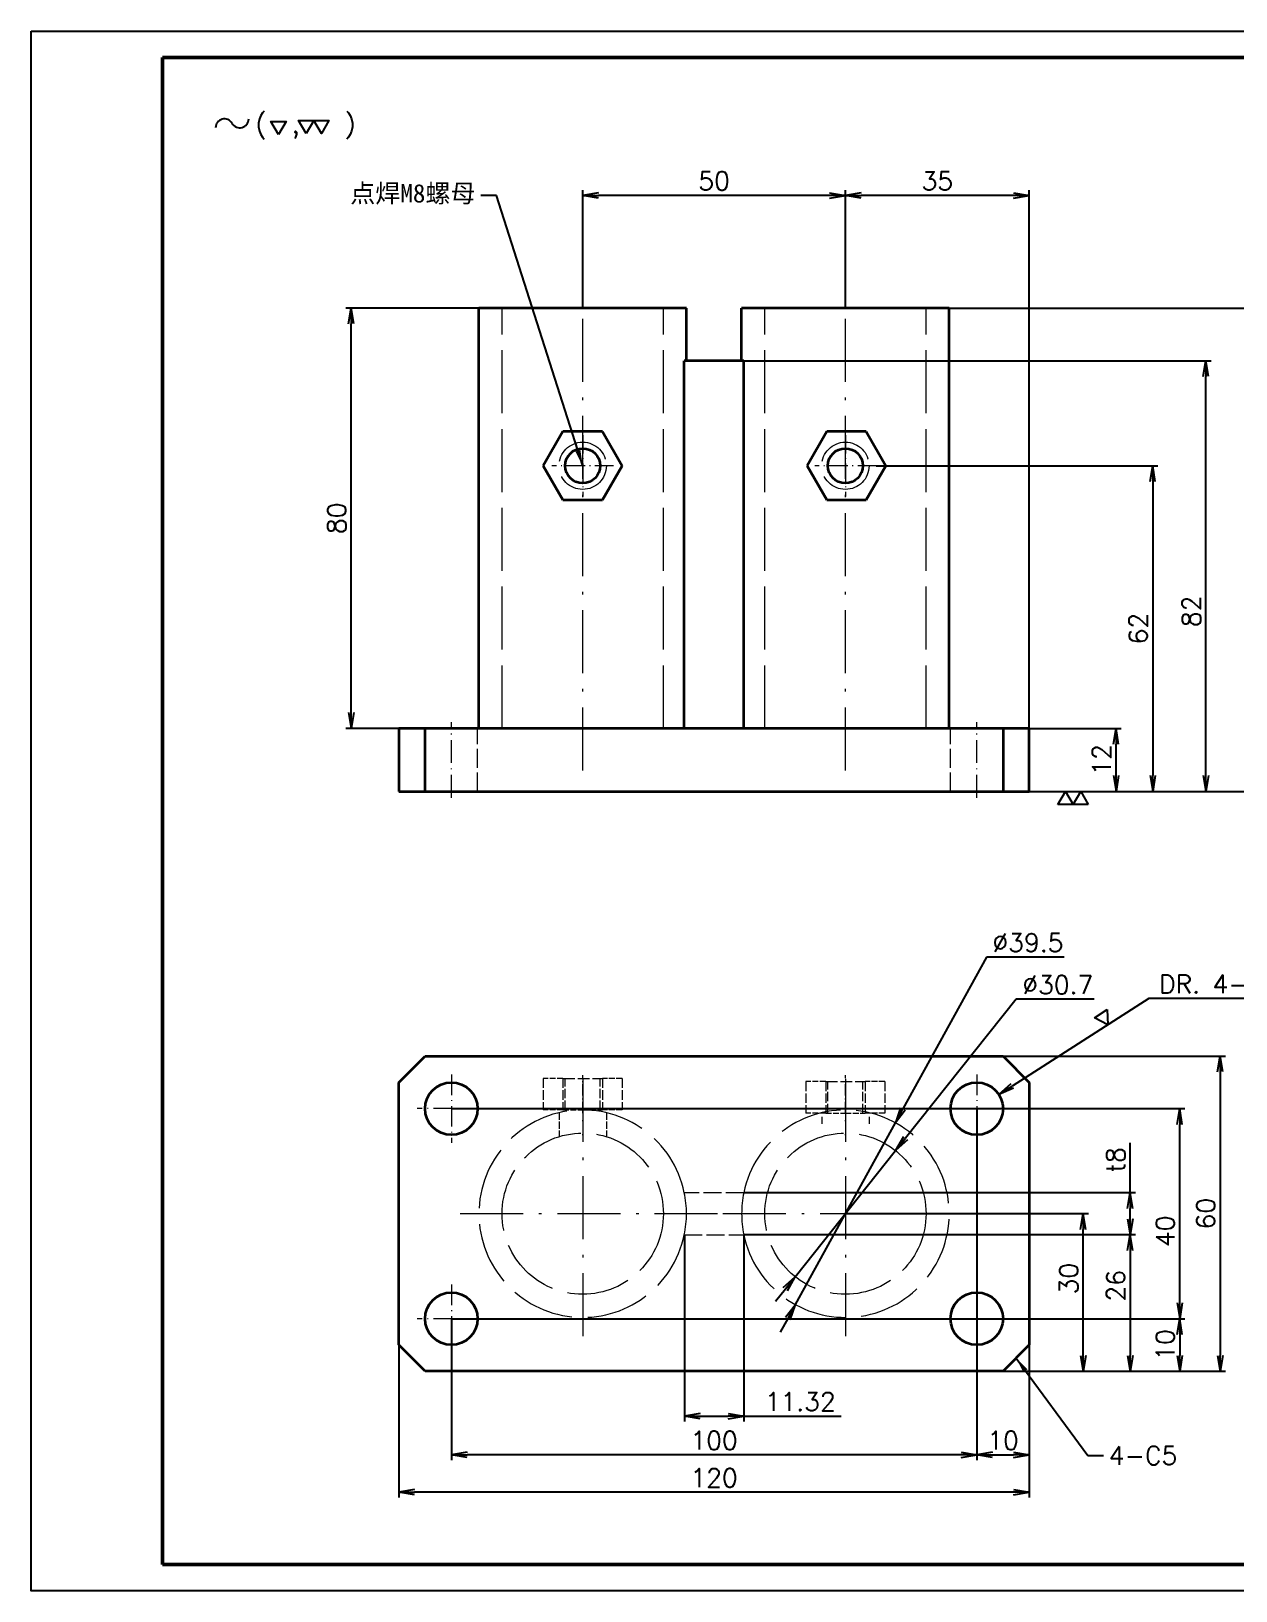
# Model space of a CAD drawing. Header units: millimetres. Extents: x -73083 to 81340, y -6859 to 6812.
# Drawn here: x 80919.7 to 81149, y -6859.1 to -6562.1 of the extents above; entities that cross this region are included whole.
import ezdxf

# ---------------------------------------------------------------- set-up
doc = ezdxf.new("R2010")
doc.units = ezdxf.units.MM
for name, pattern in [('AM_ISO02W050', [7.5, 6, -1.5]), ('AM_ISO08W050', [18, 12, -1.5, 3, -1.5]), ('DASHDOT', [18.5, 12, -3, 0.5, -3]), ('DASHED', [15, 12, -3])]:
    doc.linetypes.add(name, pattern=pattern)
doc.layers.add('A3', color=7, linetype='Continuous', plot=False)
for name, color, linetype, lineweight in [('AM_7', 2, 'AM_ISO08W050', 25), ('AM_HID', 1, 'AM_ISO02W050', 25), ('AM_VIS', 7, 'Continuous', 50)]:
    doc.layers.add(name, color=color, linetype=linetype, lineweight=lineweight)
doc.layers.add('title_frame', color=7, linetype='Continuous')
doc.layers.add('word_dim', color=253, linetype='Continuous')
doc.styles.get("Standard").update_dxf_attribs({"font": 'romans.shx', "bigfont": 'bigfont.shx'})
doc.dimstyles.new('RS-1-1', dxfattribs={"dimtxt": 3.5, "dimasz": 3, "dimexe": 1, "dimexo": 0, "dimgap": 1, "dimtad": 3, "dimdec": 4, "dimdsep": 46, "dimtxsty": 'Standard', "dimblk1": 'OPEN', "dimblk2": 'OPEN', "dimsah": 1, "dimcen": 0, "dimclrd": 256, "dimclre": 256, "dimclrt": 3, "dimadec": 0, "dimazin": 0, "dimtfac": 1, "dimtdec": 4, "dimtmove": 0, "dimatfit": 3, "dimfxl": 0, "dimtolj": 1, "dimtzin": 0, "dimarcsym": 0})
doc.dimstyles.new('RS-1-1$0', dxfattribs={"dimtxt": 3.5, "dimasz": 3, "dimexe": 1, "dimexo": 0, "dimgap": 1, "dimtad": 3, "dimdsep": 46, "dimtxsty": 'Standard', "dimblk1": 'OPEN', "dimblk2": 'OPEN', "dimsah": 1, "dimcen": 0, "dimclrd": 256, "dimclre": 256, "dimclrt": 3, "dimadec": 0, "dimazin": 0, "dimtfac": 1, "dimtmove": 0, "dimatfit": 3, "dimfxl": 0, "dimtolj": 1, "dimtzin": 0, "dimarcsym": 0})
doc.dimstyles.new('RS-1-1$3', dxfattribs={"dimtxt": 3.5, "dimasz": 3, "dimexe": 1, "dimexo": 0, "dimgap": 1, "dimtad": 3, "dimtih": 1, "dimtoh": 1, "dimdsep": 46, "dimtxsty": 'Standard', "dimblk1": 'OPEN', "dimblk2": 'OPEN', "dimsah": 1, "dimcen": 0, "dimclrd": 256, "dimclre": 256, "dimclrt": 3, "dimadec": 0, "dimazin": 0, "dimtfac": 1, "dimtmove": 0, "dimatfit": 3, "dimfxl": 0, "dimtolj": 1, "dimtzin": 0, "dimarcsym": 0})

# ---------------------------------------------------------------- blocks, each defined once
blk = doc.blocks.new('_Open')
at = {"color": 0, "lineweight": -2}
for p, q in [((-1, 0.167), (0, 0)), ((-1, -0.167), (0, 0)), ((0, 0), (-1, 0))]:
    blk.add_line(p, q, dxfattribs=at)
blk = doc.blocks.new('*D246')
at = {"layer": 'DEFPOINTS', "color": 0, "linetype": 'Continuous'}
for p in [(81109.7, -6694.85), (81126.2, -6694.85), (81109.7, -6706.85)]:
    blk.add_point(p, dxfattribs=at)
at = {"layer": 'word_dim', "linetype": 'Continuous', "lineweight": -2}
for p, q in [((81109.7, -6694.85), (81127.2, -6694.85)), ((81126.2, -6703.85), (81126.2, -6697.85)), ((81109.7, -6706.85), (81127.2, -6706.85))]:
    blk.add_line(p, q, dxfattribs=at)
at = {"layer": 'word_dim', "linetype": 'Continuous', "lineweight": -2, "xscale": 3, "yscale": 3, "zscale": 3}
for p, rotation in [((81126.2, -6694.85), 90), ((81126.2, -6706.85), 270)]:
    blk.add_blockref('_Open', p, dxfattribs=dict(at, rotation=rotation))
at = {"layer": 'word_dim', "color": 3, "linetype": 'Continuous', "insert": (81123.45, -6700.85), "char_height": 3.5, "attachment_point": 5, "rotation": 90}
blk.add_mtext('\\A1;12', dxfattribs=at)
blk = doc.blocks.new('*D247')
at = {"layer": 'DEFPOINTS', "color": 0, "linetype": 'Continuous'}
for p in [(81094.45, -6614.85), (81155.46, -6614.85), (81109.7, -6706.85)]:
    blk.add_point(p, dxfattribs=at)
at = {"layer": 'word_dim', "linetype": 'Continuous', "lineweight": -2}
for p, q in [((81094.45, -6614.85), (81156.46, -6614.85)), ((81155.46, -6703.85), (81155.46, -6617.85)), ((81109.7, -6706.85), (81156.46, -6706.85))]:
    blk.add_line(p, q, dxfattribs=at)
at = {"layer": 'word_dim', "linetype": 'Continuous', "lineweight": -2, "xscale": 3, "yscale": 3, "zscale": 3}
for p, rotation in [((81155.46, -6614.85), 90), ((81155.46, -6706.85), 270)]:
    blk.add_blockref('_Open', p, dxfattribs=dict(at, rotation=rotation))
at = {"layer": 'word_dim', "color": 3, "linetype": 'Continuous', "insert": (81152.71, -6657.99), "char_height": 3.5, "attachment_point": 5, "rotation": 90}
blk.add_mtext('\\A1;92', dxfattribs=at)
blk = doc.blocks.new('*D248')
at = {"layer": 'DEFPOINTS', "color": 0, "linetype": 'Continuous'}
for p in [(81055.36, -6624.85), (81143.3, -6624.85), (81109.7, -6706.85)]:
    blk.add_point(p, dxfattribs=at)
at = {"layer": 'word_dim', "linetype": 'Continuous', "lineweight": -2}
for p, q in [((81055.36, -6624.85), (81144.3, -6624.85)), ((81143.3, -6703.85), (81143.3, -6627.85)), ((81109.7, -6706.85), (81144.3, -6706.85))]:
    blk.add_line(p, q, dxfattribs=at)
at = {"layer": 'word_dim', "linetype": 'Continuous', "lineweight": -2, "xscale": 3, "yscale": 3, "zscale": 3}
for p, rotation in [((81143.3, -6624.85), 90), ((81143.3, -6706.85), 270)]:
    blk.add_blockref('_Open', p, dxfattribs=dict(at, rotation=rotation))
at = {"layer": 'word_dim', "color": 3, "linetype": 'Continuous', "insert": (81140.55, -6672.57), "char_height": 3.5, "attachment_point": 5, "rotation": 90}
blk.add_mtext('\\A1;82', dxfattribs=at)
blk = doc.blocks.new('*D249')
at = {"layer": 'DEFPOINTS', "color": 0, "linetype": 'Continuous'}
for p in [(81080.55, -6644.85), (81109.7, -6706.85), (81133.18, -6706.85)]:
    blk.add_point(p, dxfattribs=at)
at = {"layer": 'word_dim', "linetype": 'Continuous', "lineweight": -2}
for p, q in [((81080.55, -6644.85), (81134.18, -6644.85)), ((81133.18, -6647.85), (81133.18, -6703.85)), ((81109.7, -6706.85), (81134.18, -6706.85))]:
    blk.add_line(p, q, dxfattribs=at)
at = {"layer": 'word_dim', "linetype": 'Continuous', "lineweight": -2, "xscale": 3, "yscale": 3, "zscale": 3}
for p, rotation in [((81133.18, -6644.85), 90), ((81133.18, -6706.85), 270)]:
    blk.add_blockref('_Open', p, dxfattribs=dict(at, rotation=rotation))
at = {"layer": 'word_dim', "color": 3, "linetype": 'Continuous', "insert": (81130.43, -6675.85), "char_height": 3.5, "attachment_point": 5, "rotation": 90}
blk.add_mtext('\\A1;62', dxfattribs=at)
blk = doc.blocks.new('shiage2')
at = {"layer": 'word_dim', "color": 3, "linetype": 'Continuous'}
for p, q in [((-1.44, 2.5), (4.33, 2.5)), ((0, 0), (-1.44, 2.5)), ((1.44, 2.5), (0, 0)), ((2.89, 0), (1.44, 2.5)), ((4.33, 2.5), (2.89, 0))]:
    blk.add_line(p, q, dxfattribs=at)
blk = doc.blocks.new('*D250')
at = {"layer": 'DEFPOINTS', "color": 0, "linetype": 'Continuous'}
for p in [(81074.7, -6593.36), (81074.7, -6614.85), (81109.7, -6694.85)]:
    blk.add_point(p, dxfattribs=at)
at = {"layer": 'word_dim', "linetype": 'Continuous', "lineweight": -2}
for p, q in [((81074.7, -6614.85), (81074.7, -6592.36)), ((81106.7, -6593.36), (81077.7, -6593.36)), ((81109.7, -6694.85), (81109.7, -6592.36))]:
    blk.add_line(p, q, dxfattribs=at)
at = {"layer": 'word_dim', "linetype": 'Continuous', "lineweight": -2, "xscale": 3, "yscale": 3, "zscale": 3, "rotation": 180}
blk.add_blockref('_Open', (81074.7, -6593.36), dxfattribs=at)
at = {"layer": 'word_dim', "linetype": 'Continuous', "lineweight": -2, "xscale": 3, "yscale": 3, "zscale": 3}
blk.add_blockref('_Open', (81109.7, -6593.36), dxfattribs=at)
at = {"layer": 'word_dim', "color": 3, "linetype": 'Continuous', "insert": (81092.2, -6590.61), "char_height": 3.5, "attachment_point": 5}
blk.add_mtext('\\A1;35', dxfattribs=at)
blk = doc.blocks.new('*D251')
at = {"layer": 'DEFPOINTS', "color": 0, "linetype": 'Continuous'}
for p in [(81024.7, -6593.36), (81024.7, -6614.85), (81074.7, -6614.85)]:
    blk.add_point(p, dxfattribs=at)
at = {"layer": 'word_dim', "linetype": 'Continuous', "lineweight": -2}
for p, q in [((81024.7, -6614.85), (81024.7, -6592.36)), ((81071.7, -6593.36), (81027.7, -6593.36)), ((81074.7, -6614.85), (81074.7, -6592.36))]:
    blk.add_line(p, q, dxfattribs=at)
at = {"layer": 'word_dim', "linetype": 'Continuous', "lineweight": -2, "xscale": 3, "yscale": 3, "zscale": 3, "rotation": 180}
blk.add_blockref('_Open', (81024.7, -6593.36), dxfattribs=at)
at = {"layer": 'word_dim', "linetype": 'Continuous', "lineweight": -2, "xscale": 3, "yscale": 3, "zscale": 3}
blk.add_blockref('_Open', (81074.7, -6593.36), dxfattribs=at)
at = {"layer": 'word_dim', "color": 3, "linetype": 'Continuous', "insert": (81049.7, -6590.61), "char_height": 3.5, "attachment_point": 5}
blk.add_mtext('\\A1;50', dxfattribs=at)
blk = doc.blocks.new('*D252')
at = {"layer": 'DEFPOINTS', "color": 0, "linetype": 'Continuous'}
for p in [(81104.7, -6757.27), (81104.7, -6817.27), (81146.03, -6817.27)]:
    blk.add_point(p, dxfattribs=at)
at = {"layer": 'word_dim', "linetype": 'Continuous', "lineweight": -2}
for p, q in [((81104.7, -6757.27), (81147.03, -6757.27)), ((81146.03, -6760.27), (81146.03, -6814.27)), ((81104.7, -6817.27), (81147.03, -6817.27))]:
    blk.add_line(p, q, dxfattribs=at)
at = {"layer": 'word_dim', "linetype": 'Continuous', "lineweight": -2, "xscale": 3, "yscale": 3, "zscale": 3}
for p, rotation in [((81146.03, -6757.27), 90), ((81146.03, -6817.27), 270)]:
    blk.add_blockref('_Open', p, dxfattribs=dict(at, rotation=rotation))
at = {"layer": 'word_dim', "color": 3, "linetype": 'Continuous', "insert": (81143.28, -6787.27), "char_height": 3.5, "attachment_point": 5, "rotation": 90}
blk.add_mtext('\\A1;60', dxfattribs=at)
blk = doc.blocks.new('*D253')
at = {"layer": 'DEFPOINTS', "color": 0, "linetype": 'Continuous'}
for p in [(80989.7, -6812.27), (81109.7, -6812.27), (80989.7, -6840.33)]:
    blk.add_point(p, dxfattribs=at)
at = {"layer": 'word_dim', "linetype": 'Continuous', "lineweight": -2}
for p, q in [((80989.7, -6812.27), (80989.7, -6841.33)), ((81109.7, -6812.27), (81109.7, -6841.33)), ((81106.7, -6840.33), (80992.7, -6840.33))]:
    blk.add_line(p, q, dxfattribs=at)
at = {"layer": 'word_dim', "linetype": 'Continuous', "lineweight": -2, "xscale": 3, "yscale": 3, "zscale": 3, "rotation": 180}
blk.add_blockref('_Open', (80989.7, -6840.33), dxfattribs=at)
at = {"layer": 'word_dim', "linetype": 'Continuous', "lineweight": -2, "xscale": 3, "yscale": 3, "zscale": 3}
blk.add_blockref('_Open', (81109.7, -6840.33), dxfattribs=at)
at = {"layer": 'word_dim', "color": 3, "linetype": 'Continuous', "insert": (81049.7, -6837.58), "char_height": 3.5, "attachment_point": 5}
blk.add_mtext('\\A1;120', dxfattribs=at)
blk = doc.blocks.new('*D254')
at = {"layer": 'DEFPOINTS', "color": 0, "linetype": 'Continuous'}
for p in [(81074.7, -6787.27), (81119.96, -6787.27), (81104.7, -6817.27)]:
    blk.add_point(p, dxfattribs=at)
at = {"layer": 'word_dim', "linetype": 'Continuous', "lineweight": -2}
for p, q in [((81074.7, -6787.27), (81120.96, -6787.27)), ((81119.96, -6814.27), (81119.96, -6790.27)), ((81104.7, -6817.27), (81120.96, -6817.27))]:
    blk.add_line(p, q, dxfattribs=at)
at = {"layer": 'word_dim', "linetype": 'Continuous', "lineweight": -2, "xscale": 3, "yscale": 3, "zscale": 3}
for p, rotation in [((81119.96, -6787.27), 90), ((81119.96, -6817.27), 270)]:
    blk.add_blockref('_Open', p, dxfattribs=dict(at, rotation=rotation))
at = {"layer": 'word_dim', "color": 3, "linetype": 'Continuous', "insert": (81117.21, -6799.64), "char_height": 3.5, "attachment_point": 5, "rotation": 90}
blk.add_mtext('\\A1;30', dxfattribs=at)
blk = doc.blocks.new('*D255')
at = {"layer": 'DEFPOINTS', "color": 0, "linetype": 'Continuous'}
for p in [(81055.36, -6791.27), (81104.7, -6817.27), (81128.91, -6817.27)]:
    blk.add_point(p, dxfattribs=at)
at = {"layer": 'word_dim', "linetype": 'Continuous', "lineweight": -2}
for p, q in [((81055.36, -6791.27), (81129.91, -6791.27)), ((81128.91, -6794.27), (81128.91, -6814.27)), ((81104.7, -6817.27), (81129.91, -6817.27))]:
    blk.add_line(p, q, dxfattribs=at)
at = {"layer": 'word_dim', "linetype": 'Continuous', "lineweight": -2, "xscale": 3, "yscale": 3, "zscale": 3}
for p, rotation in [((81128.91, -6791.27), 90), ((81128.91, -6817.27), 270)]:
    blk.add_blockref('_Open', p, dxfattribs=dict(at, rotation=rotation))
at = {"layer": 'word_dim', "color": 3, "linetype": 'Continuous', "insert": (81126.16, -6801.01), "char_height": 3.5, "attachment_point": 5, "rotation": 90}
blk.add_mtext('\\A1;26', dxfattribs=at)
blk = doc.blocks.new('*D256')
at = {"layer": 'DEFPOINTS', "color": 0, "linetype": 'Continuous'}
for p in [(81055.36, -6783.27), (81128.91, -6783.27), (81055.36, -6791.27)]:
    blk.add_point(p, dxfattribs=at)
at = {"layer": 'word_dim', "linetype": 'Continuous', "lineweight": -2}
for p, q in [((81128.91, -6783.27), (81128.91, -6773.77)), ((81055.36, -6783.27), (81129.91, -6783.27)), ((81128.91, -6788.27), (81128.91, -6786.27)), ((81055.36, -6791.27), (81129.91, -6791.27))]:
    blk.add_line(p, q, dxfattribs=at)
at = {"layer": 'word_dim', "linetype": 'Continuous', "lineweight": -2, "xscale": 3, "yscale": 3, "zscale": 3}
for p, rotation in [((81128.91, -6783.27), 90), ((81128.91, -6791.27), 270)]:
    blk.add_blockref('_Open', p, dxfattribs=dict(at, rotation=rotation))
at = {"layer": 'word_dim', "color": 3, "linetype": 'Continuous', "insert": (81126.16, -6777.02), "char_height": 3.5, "attachment_point": 5, "rotation": 90}
blk.add_mtext('\\A1;t8', dxfattribs=at)
blk = doc.blocks.new('*D257')
at = {"layer": 'DEFPOINTS', "color": 0, "linetype": 'Continuous'}
for p in [(81099.7, -6767.27), (81109.7, -6812.27), (81109.7, -6833.2)]:
    blk.add_point(p, dxfattribs=at)
at = {"layer": 'word_dim', "linetype": 'Continuous', "lineweight": -2}
for p, q in [((81099.7, -6767.27), (81099.7, -6834.2)), ((81109.7, -6812.27), (81109.7, -6834.2)), ((81102.7, -6833.2), (81106.7, -6833.2))]:
    blk.add_line(p, q, dxfattribs=at)
at = {"layer": 'word_dim', "linetype": 'Continuous', "lineweight": -2, "xscale": 3, "yscale": 3, "zscale": 3, "rotation": 180}
blk.add_blockref('_Open', (81099.7, -6833.2), dxfattribs=at)
at = {"layer": 'word_dim', "linetype": 'Continuous', "lineweight": -2, "xscale": 3, "yscale": 3, "zscale": 3}
blk.add_blockref('_Open', (81109.7, -6833.2), dxfattribs=at)
at = {"layer": 'word_dim', "color": 3, "linetype": 'Continuous', "insert": (81104.7, -6830.45), "char_height": 3.5, "attachment_point": 5}
blk.add_mtext('\\A1;10', dxfattribs=at)
blk = doc.blocks.new('*D258')
at = {"layer": 'DEFPOINTS', "color": 0, "linetype": 'Continuous'}
for p in [(80999.7, -6807.27), (81099.7, -6807.27), (80999.7, -6833.2)]:
    blk.add_point(p, dxfattribs=at)
at = {"layer": 'word_dim', "linetype": 'Continuous', "lineweight": -2}
for p, q in [((80999.7, -6807.27), (80999.7, -6834.2)), ((81099.7, -6807.27), (81099.7, -6834.2)), ((81096.7, -6833.2), (81002.7, -6833.2))]:
    blk.add_line(p, q, dxfattribs=at)
at = {"layer": 'word_dim', "linetype": 'Continuous', "lineweight": -2, "xscale": 3, "yscale": 3, "zscale": 3, "rotation": 180}
blk.add_blockref('_Open', (80999.7, -6833.2), dxfattribs=at)
at = {"layer": 'word_dim', "linetype": 'Continuous', "lineweight": -2, "xscale": 3, "yscale": 3, "zscale": 3}
blk.add_blockref('_Open', (81099.7, -6833.2), dxfattribs=at)
at = {"layer": 'word_dim', "color": 3, "linetype": 'Continuous', "insert": (81049.7, -6830.45), "char_height": 3.5, "attachment_point": 5}
blk.add_mtext('\\A1;100', dxfattribs=at)
blk = doc.blocks.new('*D259')
at = {"layer": 'DEFPOINTS', "color": 0, "linetype": 'Continuous'}
for p in [(80999.7, -6807.27), (81104.7, -6817.27), (81138.32, -6817.27)]:
    blk.add_point(p, dxfattribs=at)
at = {"layer": 'word_dim', "linetype": 'Continuous', "lineweight": -2}
for p, q in [((80999.7, -6807.27), (81139.32, -6807.27)), ((81138.32, -6810.27), (81138.32, -6814.27)), ((81104.7, -6817.27), (81139.32, -6817.27))]:
    blk.add_line(p, q, dxfattribs=at)
at = {"layer": 'word_dim', "linetype": 'Continuous', "lineweight": -2, "xscale": 3, "yscale": 3, "zscale": 3}
for p, rotation in [((81138.32, -6807.27), 90), ((81138.32, -6817.27), 270)]:
    blk.add_blockref('_Open', p, dxfattribs=dict(at, rotation=rotation))
at = {"layer": 'word_dim', "color": 3, "linetype": 'Continuous', "insert": (81135.57, -6812.27), "char_height": 3.5, "attachment_point": 5, "rotation": 90}
blk.add_mtext('\\A1;10', dxfattribs=at)
blk = doc.blocks.new('*D260')
at = {"layer": 'DEFPOINTS', "color": 0, "linetype": 'Continuous'}
for p in [(80999.7, -6767.27), (81138.32, -6767.27), (80999.7, -6807.27)]:
    blk.add_point(p, dxfattribs=at)
at = {"layer": 'word_dim', "linetype": 'Continuous', "lineweight": -2}
for p, q in [((80999.7, -6767.27), (81139.32, -6767.27)), ((81138.32, -6804.27), (81138.32, -6770.27)), ((80999.7, -6807.27), (81139.32, -6807.27))]:
    blk.add_line(p, q, dxfattribs=at)
at = {"layer": 'word_dim', "linetype": 'Continuous', "lineweight": -2, "xscale": 3, "yscale": 3, "zscale": 3}
for p, rotation in [((81138.32, -6767.27), 90), ((81138.32, -6807.27), 270)]:
    blk.add_blockref('_Open', p, dxfattribs=dict(at, rotation=rotation))
at = {"layer": 'word_dim', "color": 3, "linetype": 'Continuous', "insert": (81135.57, -6790.64), "char_height": 3.5, "attachment_point": 5, "rotation": 90}
blk.add_mtext('\\A1;40', dxfattribs=at)
blk = doc.blocks.new('*D261')
at = {"layer": 'DEFPOINTS', "color": 0, "linetype": 'Continuous', "ltscale": 5}
for p in [(81044.04, -6791.27), (81055.36, -6791.27), (81055.36, -6825.82)]:
    blk.add_point(p, dxfattribs=at)
at = {"layer": 'word_dim', "linetype": 'Continuous', "lineweight": -2, "ltscale": 5}
for p, q in [((81044.04, -6791.27), (81044.04, -6826.82)), ((81055.36, -6791.27), (81055.36, -6826.82)), ((81047.04, -6825.82), (81052.36, -6825.82)), ((81055.36, -6825.82), (81073.86, -6825.82))]:
    blk.add_line(p, q, dxfattribs=at)
at = {"layer": 'word_dim', "linetype": 'Continuous', "lineweight": -2, "ltscale": 5, "xscale": 3, "yscale": 3, "zscale": 3, "rotation": 180}
blk.add_blockref('_Open', (81044.04, -6825.82), dxfattribs=at)
at = {"layer": 'word_dim', "linetype": 'Continuous', "lineweight": -2, "ltscale": 5, "xscale": 3, "yscale": 3, "zscale": 3}
blk.add_blockref('_Open', (81055.36, -6825.82), dxfattribs=at)
at = {"layer": 'word_dim', "color": 3, "linetype": 'Continuous', "ltscale": 5, "insert": (81066.11, -6823.07), "char_height": 3.5, "attachment_point": 5}
blk.add_mtext('\\A1;11.32', dxfattribs=at)
blk = doc.blocks.new('*D262')
at = {"layer": 'DEFPOINTS', "color": 0, "linetype": 'Continuous', "ltscale": 5}
for p in [(81084.2, -6769.96), (81065.19, -6804.59)]:
    blk.add_point(p, dxfattribs=at)
at = {"layer": 'word_dim', "linetype": 'Continuous', "lineweight": -2, "ltscale": 5}
for p, q in [((81101.52, -6738.4), (81085.64, -6767.33)), ((81116.36, -6738.4), (81101.52, -6738.4)), ((81065.19, -6804.59), (81084.2, -6769.96)), ((81063.75, -6807.22), (81062.31, -6809.85))]:
    blk.add_line(p, q, dxfattribs=at)
at = {"layer": 'word_dim', "linetype": 'Continuous', "lineweight": -2, "ltscale": 5, "xscale": 3, "yscale": 3, "zscale": 3}
for p, rotation in [((81084.2, -6769.96), 241.2383280910421), ((81065.19, -6804.59), 61.23832809104208)]:
    blk.add_blockref('_Open', p, dxfattribs=dict(at, rotation=rotation))
at = {"layer": 'word_dim', "color": 3, "linetype": 'Continuous', "ltscale": 5, "insert": (81109.44, -6735.65), "char_height": 3.5, "attachment_point": 5}
blk.add_mtext('\\A1;∅39.5', dxfattribs=at)
blk = doc.blocks.new('*D263')
at = {"layer": 'DEFPOINTS', "color": 0, "linetype": 'Continuous', "ltscale": 5}
for p in [(81084.26, -6775.27), (81065.14, -6799.28)]:
    blk.add_point(p, dxfattribs=at)
at = {"layer": 'word_dim', "linetype": 'Continuous', "lineweight": -2, "ltscale": 5}
for p, q in [((81107.21, -6746.44), (81086.13, -6772.92)), ((81122.04, -6746.44), (81107.21, -6746.44)), ((81065.14, -6799.28), (81084.26, -6775.27)), ((81063.27, -6801.63), (81061.4, -6803.98))]:
    blk.add_line(p, q, dxfattribs=at)
at = {"layer": 'word_dim', "linetype": 'Continuous', "lineweight": -2, "ltscale": 5, "xscale": 3, "yscale": 3, "zscale": 3}
for p, rotation in [((81084.26, -6775.27), 231.4764139386042), ((81065.14, -6799.28), 51.47641393860426)]:
    blk.add_blockref('_Open', p, dxfattribs=dict(at, rotation=rotation))
at = {"layer": 'word_dim', "color": 3, "linetype": 'Continuous', "ltscale": 5, "insert": (81115.12, -6743.69), "char_height": 3.5, "attachment_point": 5}
blk.add_mtext('\\A1;∅30.7', dxfattribs=at)
blk = doc.blocks.new('*D264')
at = {"layer": 'DEFPOINTS', "color": 0, "linetype": 'Continuous', "ltscale": 5}
for p in [(81103.91, -6764.58), (81095.49, -6769.97)]:
    blk.add_point(p, dxfattribs=at)
at = {"layer": 'word_dim', "linetype": 'Continuous', "lineweight": -2, "ltscale": 5}
for p, q in [((81132.44, -6746.31), (81106.43, -6762.96)), ((81175.97, -6746.31), (81132.44, -6746.31))]:
    blk.add_line(p, q, dxfattribs=at)
at = {"layer": 'word_dim', "linetype": 'Continuous', "lineweight": -2, "ltscale": 5, "xscale": 3, "yscale": 3, "zscale": 3, "rotation": 212.6304202823125}
blk.add_blockref('_Open', (81103.91, -6764.58), dxfattribs=at)
at = {"layer": 'word_dim', "color": 3, "linetype": 'Continuous', "ltscale": 5, "insert": (81154.71, -6743.56), "char_height": 3.5, "attachment_point": 5}
blk.add_mtext('\\A1;DR. 4-∅10 THRU', dxfattribs=at)
blk = doc.blocks.new('shiage1')
at = {"layer": 'word_dim', "color": 3, "linetype": 'Continuous'}
for p, q in [((0, 0), (-1.44, 2.5)), ((-1.44, 2.5), (1.44, 2.5)), ((1.44, 2.5), (0, 0))]:
    blk.add_line(p, q, dxfattribs=at)
blk = doc.blocks.new('*D265')
at = {"layer": 'DEFPOINTS', "color": 0, "linetype": 'Continuous', "ltscale": 5}
for p in [(80980.63, -6614.85), (81004.95, -6614.85), (80989.7, -6694.85)]:
    blk.add_point(p, dxfattribs=at)
at = {"layer": 'word_dim', "linetype": 'Continuous', "lineweight": -2, "ltscale": 5}
for p, q in [((81004.95, -6614.85), (80979.63, -6614.85)), ((80980.63, -6691.85), (80980.63, -6617.85)), ((80989.7, -6694.85), (80979.63, -6694.85))]:
    blk.add_line(p, q, dxfattribs=at)
at = {"layer": 'word_dim', "linetype": 'Continuous', "lineweight": -2, "ltscale": 5, "xscale": 3, "yscale": 3, "zscale": 3}
for p, rotation in [((80980.63, -6614.85), 90), ((80980.63, -6694.85), 270)]:
    blk.add_blockref('_Open', p, dxfattribs=dict(at, rotation=rotation))
at = {"layer": 'word_dim', "color": 3, "linetype": 'Continuous', "ltscale": 5, "insert": (80977.88, -6654.85), "char_height": 3.5, "attachment_point": 5, "rotation": 90}
blk.add_mtext('\\A1;80', dxfattribs=at)
blk = doc.blocks.new('shiage0')
at = {"layer": 'word_dim', "color": 3, "linetype": 'Continuous'}
for centre, start, end in [((1.69, 0), 30, 180), ((4.61, 1.69), 210, 0)]:
    blk.add_arc(centre, 1.69, start, end, dxfattribs=at)
blk = doc.blocks.new('11')
at = {"layer": 'title_frame', "color": 3, "linetype": 'Continuous'}
for points in [[(20.38, 3.57), (18.93, 6.07), (24.71, 6.07), (23.27, 3.57), (21.82, 6.07)], [(15.1, 3.38), (13.66, 5.88), (16.55, 5.88)]]:
    blk.add_lwpolyline(points, close=True, dxfattribs=at)
blk.add_blockref('shiage0', (3.13, 4.67), dxfattribs=at)
blk.add_text('(  ,   )', height=3.5, dxfattribs=at).set_placement((10.71, 3.7))

msp = doc.modelspace()

# ---------------------------------------------------------------- linework, layer by layer
at = {"color": 7, "lineweight": 35, "ltscale": 0.49375}
for p, q in [((81024.69652, -6614.8525), (81004.94652, -6614.8525)), ((81044.44652, -6614.8525), (81024.69652, -6614.8525)), ((81074.69652, -6614.8525), (81054.94652, -6614.8525)), ((81094.44652, -6614.8525), (81074.69652, -6614.8525))]:
    msp.add_line(p, q, dxfattribs=at)
at = {"color": 7, "lineweight": 35}
for p, q in [((81004.94652, -6694.8525), (81004.94652, -6614.8525)), ((81094.44652, -6694.8525), (81094.44652, -6614.8525)), ((81044.03637, -6694.8525), (81044.03637, -6624.8525)), ((81055.35668, -6694.8525), (81055.35668, -6624.8525)), ((81104.69652, -6694.8525), (80994.69652, -6694.8525)), ((80994.69652, -6706.8525), (81104.69652, -6706.8525)), ((80994.69652, -6757.27435), (81104.69652, -6757.27435)), ((80989.69652, -6812.27435), (80989.69652, -6762.27435)), ((81109.69652, -6762.27435), (81109.69652, -6812.27435)), ((81104.69652, -6817.27435), (80994.69652, -6817.27435))]:
    msp.add_line(p, q, dxfattribs=at)
at = {"color": 7, "lineweight": 35, "ltscale": 0.25}
for p, q in [((81044.44652, -6624.8525), (81044.44652, -6614.8525)), ((81054.94652, -6624.8525), (81054.94652, -6614.8525))]:
    msp.add_line(p, q, dxfattribs=at)
at = {"color": 7, "lineweight": 35, "ltscale": 0.283008}
msp.add_line((81055.35668, -6624.8525), (81044.03637, -6624.8525), dxfattribs=at)
at = {"color": 7, "lineweight": 35, "ltscale": 0.187641}
for p in [(81020.94384, -6638.3525), (81020.94384, -6651.3525)]:
    msp.add_line(p, (81017.19091, -6644.8525), dxfattribs=at)
at = {"color": 7, "lineweight": 35, "ltscale": 0.187637}
for p, q in [((81028.44933, -6638.3525), (81020.94384, -6638.3525)), ((81020.94384, -6651.3525), (81028.44933, -6651.3525))]:
    msp.add_line(p, q, dxfattribs=at)
at = {"color": 7, "lineweight": 35, "ltscale": 0.187639}
for p, q in [((81028.44933, -6638.3525), (81032.20214, -6644.8525)), ((81071.14403, -6638.34848), (81067.39123, -6644.84848)), ((81078.64965, -6638.34848), (81082.40246, -6644.84848)), ((81032.20214, -6644.8525), (81028.44933, -6651.3525)), ((81071.14403, -6651.34848), (81067.39123, -6644.84848)), ((81082.40246, -6644.84848), (81078.64965, -6651.34848))]:
    msp.add_line(p, q, dxfattribs=at)
at = {"color": 7, "lineweight": 35, "ltscale": 0.18764}
for p, q in [((81078.64965, -6638.34848), (81071.14403, -6638.34848)), ((81071.14403, -6651.34848), (81078.64965, -6651.34848))]:
    msp.add_line(p, q, dxfattribs=at)
at = {"color": 7, "lineweight": 35, "ltscale": 0.125}
for p, q in [((80994.69652, -6694.8525), (80989.69652, -6694.8525)), ((81109.69652, -6694.8525), (81104.69652, -6694.8525)), ((80989.69652, -6706.8525), (80994.69652, -6706.8525)), ((81104.69652, -6706.8525), (81109.69652, -6706.8525))]:
    msp.add_line(p, q, dxfattribs=at)
at = {"color": 7, "lineweight": 35, "ltscale": 0.3}
for p, q in [((80989.69652, -6694.8525), (80989.69652, -6706.8525)), ((80994.69652, -6706.8525), (80994.69652, -6694.8525)), ((81104.69652, -6694.8525), (81104.69652, -6706.8525)), ((81109.69652, -6706.8525), (81109.69652, -6694.8525))]:
    msp.add_line(p, q, dxfattribs=at)
at = {"color": 7, "lineweight": 35, "ltscale": 0.176777}
for p, q in [((80989.69652, -6762.27435), (80994.69652, -6757.27435)), ((81104.69652, -6757.27435), (81109.69652, -6762.27435)), ((80994.69652, -6817.27435), (80989.69652, -6812.27435)), ((81109.69652, -6812.27435), (81104.69652, -6817.27435))]:
    msp.add_line(p, q, dxfattribs=at)
at = {"color": 1, "linetype": 'DASHED', "lineweight": 13, "ltscale": 0.15}
for p, q in [((81017.19091, -6761.52435), (81017.19091, -6767.52435)), ((81020.94384, -6761.52435), (81020.94384, -6767.52435)), ((81020.94384, -6761.52435), (81020.94384, -6767.52435)), ((81021.37304, -6767.52435), (81021.37304, -6761.52435)), ((81028.02001, -6767.52435), (81028.02001, -6761.52435)), ((81028.44933, -6761.52435), (81028.44933, -6767.52435)), ((81028.44933, -6761.52435), (81028.44933, -6767.52435)), ((81032.20214, -6761.52435), (81032.20214, -6767.52435)), ((81067.19091, -6762.12433), (81067.19091, -6768.12433)), ((81070.94372, -6762.12433), (81070.94372, -6768.12433)), ((81070.94372, -6762.12433), (81070.94372, -6768.12433)), ((81071.37304, -6768.12433), (81071.37304, -6762.12433)), ((81078.02001, -6768.12433), (81078.02001, -6762.12433)), ((81078.44933, -6762.12433), (81078.44933, -6768.12433)), ((81078.44933, -6762.12433), (81078.44933, -6768.12433)), ((81082.20214, -6762.12433), (81082.20214, -6768.12433))]:
    msp.add_line(p, q, dxfattribs=at)
at = {"color": 1, "linetype": 'DASHED', "lineweight": 13, "ltscale": 0.093823}
for p, q in [((81020.94384, -6761.52435), (81017.19091, -6761.52435)), ((81020.94384, -6767.52435), (81017.19091, -6767.52435))]:
    msp.add_line(p, q, dxfattribs=at)
at = {"color": 1, "linetype": 'DASHED', "lineweight": 13, "ltscale": 0.187637}
msp.add_line((81020.94384, -6761.52435), (81028.44933, -6761.52435), dxfattribs=at)
at = {"color": 1, "linetype": 'DASHED', "lineweight": 13, "ltscale": 0.09382}
for p, q in [((81032.20214, -6761.52435), (81028.44933, -6761.52435)), ((81070.94372, -6762.12433), (81067.19091, -6762.12433)), ((81082.20214, -6762.12433), (81078.44933, -6762.12433)), ((81024.69652, -6767.52435), (81028.44933, -6767.52435)), ((81032.20214, -6767.52435), (81028.44933, -6767.52435)), ((81070.94372, -6768.12433), (81067.19091, -6768.12433)), ((81070.94372, -6768.12433), (81074.69652, -6768.12433)), ((81074.69652, -6768.12433), (81078.44933, -6768.12433)), ((81082.20214, -6768.12433), (81078.44933, -6768.12433))]:
    msp.add_line(p, q, dxfattribs=at)
at = {"color": 1, "linetype": 'DASHED', "lineweight": 13, "ltscale": 0.18764}
msp.add_line((81070.94372, -6762.12433), (81078.44933, -6762.12433), dxfattribs=at)
at = {"color": 1, "linetype": 'DASHED', "lineweight": 13, "ltscale": 0.113873}
for p, q in [((81020.19652, -6768.04388), (81020.19652, -6772.59881)), ((81029.19652, -6768.04388), (81029.19652, -6772.59881)), ((81070.19652, -6768.81494), (81070.19652, -6770.36282)), ((81079.19652, -6768.81494), (81079.19652, -6770.36282))]:
    msp.add_line(p, q, dxfattribs=at)
at = {"color": 1, "linetype": 'DASHED', "lineweight": 13, "ltscale": 0.093817}
msp.add_line((81020.94384, -6767.52435), (81024.69652, -6767.52435), dxfattribs=at)
at = {"color": 1, "linetype": 'DASHED', "lineweight": 13}
for centre in [(81024.69652, -6644.8525), (81074.69652, -6644.8525)]:
    msp.add_circle(centre, 4.5, dxfattribs=at)
at = {"color": 7, "lineweight": 35}
for centre, radius in [((81024.69652, -6644.8525), 3.3235), ((81074.69652, -6644.8525), 3.3235), ((80999.69652, -6767.27435), 5), ((81099.69652, -6767.27435), 5), ((80999.69652, -6807.27435), 5), ((81099.69652, -6807.27435), 5)]:
    msp.add_circle(centre, radius, dxfattribs=at)
at = {"layer": 'A3', "linetype": 'Continuous'}
msp.add_lwpolyline([(80919.72943, -6562.0913), (81339.72943, -6562.0913), (81339.72943, -6859.0913), (80919.72943, -6859.0913)], close=True, dxfattribs=at)
at = {"layer": 'AM_7', "linetype": 'DASHDOT', "lineweight": 13}
for p, q in [((81024.69652, -6702.8525), (81024.69652, -6606.8525)), ((81074.69652, -6702.8525), (81074.69652, -6606.8525)), ((81024.69652, -6761.59955), (81024.69652, -6812.94916)), ((81074.69652, -6761.59955), (81074.69652, -6812.94916)), ((81050.37231, -6787.27435), (80999.02074, -6787.27435)), ((81100.37231, -6787.27435), (81049.02074, -6787.27435))]:
    msp.add_line(p, q, dxfattribs=at)
at = {"layer": 'AM_7', "color": 2, "linetype": 'DASHDOT', "lineweight": 13, "ltscale": 0.292499}
for p, q in [((81024.69652, -6639.00252), (81024.69652, -6650.70247)), ((81074.69652, -6639.00252), (81074.69652, -6650.70247)), ((81080.5465, -6644.8525), (81068.84655, -6644.8525))]:
    msp.add_line(p, q, dxfattribs=at)
at = {"layer": 'AM_7', "color": 2, "linetype": 'DASHDOT', "lineweight": 13, "ltscale": 0.292502}
msp.add_line((81030.5465, -6644.8525), (81018.84643, -6644.8525), dxfattribs=at)
at = {"layer": 'AM_7', "linetype": 'DASHDOT', "lineweight": 13, "ltscale": 0.36001}
for p, q in [((80999.69652, -6708.05269), (80999.69652, -6693.6523)), ((81099.69652, -6708.05269), (81099.69652, -6693.6523))]:
    msp.add_line(p, q, dxfattribs=at)
at = {"layer": 'AM_7', "linetype": 'DASHDOT', "lineweight": 13, "ltscale": 0.325}
for p, q in [((80999.69652, -6760.77435), (80999.69652, -6773.77435)), ((81099.69652, -6760.77435), (81099.69652, -6773.77435)), ((81006.19652, -6767.27435), (80993.19652, -6767.27435)), ((81106.19652, -6767.27435), (81093.19652, -6767.27435)), ((80999.69652, -6800.77435), (80999.69652, -6813.77435)), ((81099.69652, -6800.77435), (81099.69652, -6813.77435)), ((81006.19652, -6807.27435), (80993.19652, -6807.27435)), ((81106.19652, -6807.27435), (81093.19652, -6807.27435))]:
    msp.add_line(p, q, dxfattribs=at)
at = {"layer": 'AM_7', "color": 2, "linetype": 'DASHDOT', "lineweight": 13, "ltscale": 0.179999}
for p, q in [((81024.69652, -6768.12433), (81024.69652, -6760.92437)), ((81074.69652, -6768.12433), (81074.69652, -6760.92437))]:
    msp.add_line(p, q, dxfattribs=at)
at = {"layer": 'AM_7', "color": 2, "linetype": 'DASHDOT', "lineweight": 13, "ltscale": 0.140268}
for p, q in [((81024.69652, -6767.45562), (81024.69652, -6773.06634)), ((81074.69652, -6767.45562), (81074.69652, -6773.06634))]:
    msp.add_line(p, q, dxfattribs=at)
at = {"layer": 'AM_HID', "linetype": 'DASHED', "lineweight": 13}
for p, q in [((81009.34496, -6694.8525), (81009.34496, -6614.8525)), ((81040.04809, -6694.8525), (81040.04809, -6614.8525)), ((81059.34496, -6694.8525), (81059.34496, -6614.8525)), ((81090.04809, -6694.8525), (81090.04809, -6614.8525)), ((81044.03637, -6624.8525), (81044.03637, -6694.8525)), ((81055.35668, -6694.8525), (81055.35668, -6624.8525))]:
    msp.add_line(p, q, dxfattribs=at)
at = {"layer": 'AM_HID', "linetype": 'DASHED', "lineweight": 13, "ltscale": 0.3}
for p, q in [((80994.69652, -6694.8525), (80994.69652, -6706.8525)), ((80994.69652, -6706.8525), (80994.69652, -6694.8525)), ((80994.69652, -6706.8525), (80994.69652, -6694.8525)), ((81004.69652, -6706.8525), (81004.69652, -6694.8525)), ((81004.69652, -6706.8525), (81004.69652, -6694.8525)), ((81094.69652, -6706.8525), (81094.69652, -6694.8525)), ((81094.69652, -6706.8525), (81094.69652, -6694.8525)), ((81104.69652, -6706.8525), (81104.69652, -6694.8525)), ((81104.69652, -6706.8525), (81104.69652, -6694.8525)), ((81104.69652, -6706.8525), (81104.69652, -6694.8525))]:
    msp.add_line(p, q, dxfattribs=at)
at = {"layer": 'AM_HID', "linetype": 'DASHED', "lineweight": 13, "ltscale": 0.383789}
for p, q in [((81024.69652, -6694.8525), (81009.34496, -6694.8525)), ((81040.04809, -6694.8525), (81024.69652, -6694.8525)), ((81074.69652, -6694.8525), (81059.34496, -6694.8525)), ((81090.04809, -6694.8525), (81074.69652, -6694.8525))]:
    msp.add_line(p, q, dxfattribs=at)
at = {"layer": 'AM_HID', "linetype": 'DASHED', "lineweight": 13, "ltscale": 0.283008}
for p, q in [((81055.35668, -6783.27435), (81044.03637, -6783.27435)), ((81044.03637, -6791.27435), (81055.35668, -6791.27435))]:
    msp.add_line(p, q, dxfattribs=at)
at = {"layer": 'AM_HID', "linetype": 'DASHED', "lineweight": 13}
for centre in [(81024.69652, -6787.27435), (81074.69652, -6787.27435)]:
    msp.add_circle(centre, 15.35, dxfattribs=at)
for centre, start, end in [((81024.69652, -6787.27435), 11.6850424, 348.3149576), ((81074.69652, -6787.27435), 191.6850416, 168.3149584), ((81024.69652, -6787.27435), 348.3149576, 11.6850424), ((81074.69652, -6787.27435), 168.3149584, 191.6850416)]:
    msp.add_arc(centre, 19.75, start, end, dxfattribs=at)
at = {"layer": 'AM_VIS', "linetype": 'Continuous'}
for p, q in [((81334.72943, -6567.0913), (80944.72943, -6567.0913)), ((80944.72943, -6854.0913), (80944.72943, -6567.0913)), ((81334.72943, -6854.0913), (80944.72943, -6854.0913))]:
    msp.add_line(p, q, dxfattribs=at)

# ---------------------------------------------------------------- block references
at = {"layer": 'word_dim', "color": 3, "linetype": 'Continuous', "ltscale": 5}
msp.add_blockref('11', (80951.68908, -6585.15757), dxfattribs=at)
for name, p, rotation in [('shiage2', (81119.48717, -6706.8525), 180), ('shiage1', (81124.66096, -6751.29024), 32.63042028260309)]:
    msp.add_blockref(name, p, dxfattribs=dict(at, rotation=rotation))

# ---------------------------------------------------------------- texts
at = {"layer": 'word_dim', "color": 3, "linetype": 'Continuous', "ltscale": 5, "char_height": 3.5}
for s, insert, attachment_point in [('{\\fSimSun|b0|i0|c134|p2;点焊M8螺母}', (81004.30057, -6595.11334), 9), ('\\A1;4-C5', (81124.82823, -6831.58479), 1)]:
    msp.add_mtext(s, dxfattribs=dict(at, insert=insert, attachment_point=attachment_point))

# ---------------------------------------------------------------- dimensions: what is measured, and where the dimension line sits
at = {"layer": 'word_dim', "linetype": 'Continuous'}
for base, p1, p2, picture, middle in [((81024.69652, -6593.3603), (81074.69652, -6614.8525), (81024.69652, -6614.8525), '*D251', (81049.69652, -6590.6103)), ((81074.69652, -6593.3603), (81109.69652, -6694.8525), (81074.69652, -6614.8525), '*D250', (81092.19652, -6590.6103)), ((81109.69652, -6833.20189), (81099.69652, -6767.27435), (81109.69652, -6812.27435), '*D257', (81104.69652, -6830.45189)), ((80999.69652, -6833.20189), (81099.69652, -6807.27435), (80999.69652, -6807.27435), '*D258', (81049.69652, -6830.45189)), ((80989.69652, -6840.33186), (81109.69652, -6812.27435), (80989.69652, -6812.27435), '*D253', (81049.69652, -6837.58186))]:
    dim = msp.add_linear_dim(base=base, p1=p1, p2=p2, dimstyle='RS-1-1$0', dxfattribs=at)
    dim.commit()
    dim.dimension.update_dxf_attribs({"geometry": picture, "text_midpoint": middle})
at = {"layer": 'word_dim', "linetype": 'Continuous', "ltscale": 5}
dim = msp.add_linear_dim(base=(80980.63352, -6614.8525), p1=(80989.69652, -6694.8525), p2=(81004.94652, -6614.8525), angle=90, dimstyle='RS-1-1$0', dxfattribs=at)
dim.commit()
dim.dimension.update_dxf_attribs({"geometry": '*D265', "text_midpoint": (80977.88352, -6654.8525)})
at = {"layer": 'word_dim', "linetype": 'Continuous'}
for base, p1, p2, picture, middle in [((81155.45723, -6614.8525), (81109.69652, -6706.8525), (81094.44652, -6614.8525), '*D247', (81155.45723, -6657.99203)), ((81143.29517, -6624.8525), (81109.69652, -6706.8525), (81055.35668, -6624.8525), '*D248', (81143.29517, -6672.56754)), ((81133.18461, -6706.8525), (81080.5465, -6644.8525), (81109.69652, -6706.8525), '*D249', (81133.18461, -6675.8525)), ((81126.19968, -6694.8525), (81109.69652, -6706.8525), (81109.69652, -6694.8525), '*D246', (81126.19968, -6700.8525)), ((81146.03071, -6817.27435), (81104.69652, -6757.27435), (81104.69652, -6817.27435), '*D252', (81146.03071, -6787.27435)), ((81138.31886, -6767.27435), (80999.69652, -6807.27435), (80999.69652, -6767.27435), '*D260', (81138.31886, -6790.64387)), ((81119.96473, -6787.27435), (81104.69652, -6817.27435), (81074.69652, -6787.27435), '*D254', (81119.96473, -6799.64264)), ((81128.91024, -6817.27435), (81055.35583, -6791.27435), (81104.69652, -6817.27435), '*D255', (81128.91024, -6801.00891))]:
    dim = msp.add_linear_dim(base=base, p1=p1, p2=p2, angle=90, dimstyle='RS-1-1$0', dxfattribs=at)
    dim.commit()
    dim.dimension.update_dxf_attribs({"geometry": picture, "text_midpoint": middle, "dimtype": 160})
at = {"layer": 'word_dim', "linetype": 'Continuous', "ltscale": 5}
for p1, p2, picture, middle in [((81065.19347, -6804.58777), (81084.19958, -6769.96093), '*D262', (81109.43843, -6738.402)), ((81065.13598, -6799.28345), (81084.25707, -6775.26525), '*D263', (81115.12196, -6746.43975))]:
    dim = msp.add_diameter_dim_2p(p1=p1, p2=p2, dimstyle='RS-1-1$3', dxfattribs=at)
    dim.commit()
    dim.dimension.update_dxf_attribs({"geometry": picture, "text_midpoint": middle, "dimtype": 163})
dim = msp.add_diameter_dim_2p(p1=(81095.48569, -6769.97044), p2=(81103.90736, -6764.57826), text='DR. 4-<> THRU', dimstyle='RS-1-1$3', override={"dimtofl": 0}, dxfattribs=at)
dim.commit()
dim.dimension.update_dxf_attribs({"geometry": '*D264', "text_midpoint": (81154.70574, -6746.31011), "dimtype": 163})
at = {"layer": 'word_dim', "linetype": 'Continuous'}
dim = msp.add_linear_dim(base=(81128.91024, -6783.27435), p1=(81055.35583, -6791.27435), p2=(81055.35583, -6783.27435), angle=90, text='t<>', dimstyle='RS-1-1$0', dxfattribs=at)
dim.commit()
dim.dimension.update_dxf_attribs({"geometry": '*D256', "text_midpoint": (81128.91024, -6777.02435), "dimtype": 160})
at = {"layer": 'word_dim', "linetype": 'Continuous', "ltscale": 5}
dim = msp.add_linear_dim(base=(81055.35668, -6825.81868), p1=(81044.03722, -6791.27435), p2=(81055.35668, -6791.27435), dimstyle='RS-1-1$0', dxfattribs=at)
dim.commit()
dim.dimension.update_dxf_attribs({"geometry": '*D261', "text_midpoint": (81066.10668, -6823.06868)})
at = {"layer": 'word_dim', "linetype": 'Continuous'}
dim = msp.add_linear_dim(base=(81138.31886, -6817.27435), p1=(80999.69652, -6807.27435), p2=(81104.69652, -6817.27435), angle=90, dimstyle='RS-1-1$0', dxfattribs=at)
dim.commit()
dim.dimension.update_dxf_attribs({"geometry": '*D259', "text_midpoint": (81135.56886, -6812.27435)})

# ---------------------------------------------------------------- leaders
at = {"layer": 'word_dim', "linetype": 'Continuous', "ltscale": 5, "annotation_type": 0, "has_hookline": 1}
for points, hookline_direction, text_width in [([(81024.69652, -6644.8525), (81008.30057, -6593.36334), (81005.30057, -6593.36334)], 1, 24.26667), ([(81107.19652, -6814.77435), (81120.82823, -6833.33479), (81123.82823, -6833.33479)], 0, 13.5)]:
    msp.add_leader(points, dimstyle='RS-1-1', override={"dimgap": 1, "dimtad": 0}, dxfattribs=dict(at, hookline_direction=hookline_direction, text_width=text_width))

doc.saveas('drawing.dxf')
